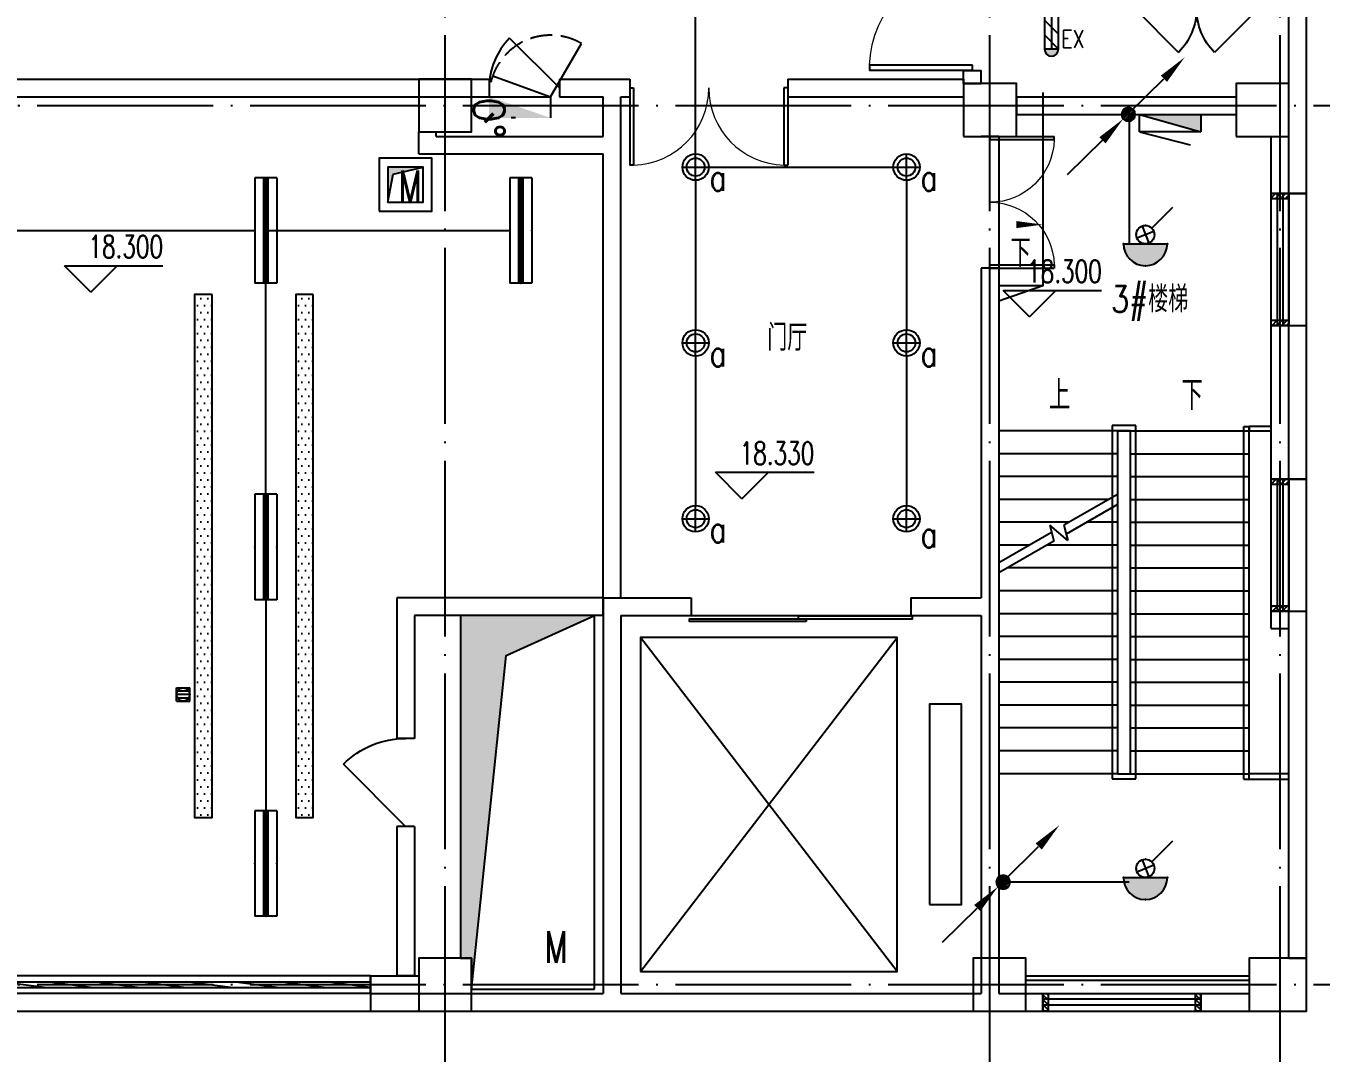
# Model space of a CAD drawing. Extents: x -621157 to 1764546, y -106808 to 741893.
# Drawn here: x 252230 to 266967, y 299222 to 310906 of the extents above; entities that cross this region are included whole.
import ezdxf
from ezdxf.enums import TextEntityAlignment as Align

# ---------------------------------------------------------------- set-up
doc = ezdxf.new("R2010")
doc.units = 0
doc.header["$LTSCALE"] = 1000
doc.header["$MEASUREMENT"] = 0
doc.linetypes.add('XREF-A-101-平面图_t3$0$DASH', pattern=[0.35, 0.25, -0.1])
doc.linetypes.add('XREF-A-101-平面图_t3$0$DOTE', pattern=[2.42, 2, -0.2, 0.02, -0.2])
for name, color, linetype in [('$TD_AUDIT_GENERATED_(12AB0F)', 3, 'Continuous'), ('0-底图', 7, 'Continuous'), ('EL_LUMI', 3, 'Continuous'), ('EQUIP-照明', 3, 'Continuous'), ('I-LIGHT', 3, 'Continuous'), ('SIG_TEXT', 2, 'Continuous'), ('T-EQUP-JT', 7, 'Continuous'), ('WIRE-照明', 4, 'Continuous'), ('XREF-A-101-平面图_t3$0$A-COLUMN', 8, 'Continuous'), ('XREF-A-101-平面图_t3$0$A-DIM_ELEV', 8, 'Continuous'), ('XREF-A-101-平面图_t3$0$A-DOTE', 8, 'Continuous'), ('XREF-A-101-平面图_t3$0$A-GROUND', 8, 'Continuous'), ('XREF-A-101-平面图_t3$0$A-LEAD-AROW', 8, 'Continuous'), ('XREF-A-101-平面图_t3$0$A-PUB_HATCH', 8, 'Continuous'), ('XREF-A-101-平面图_t3$0$A-RAIL', 8, 'Continuous'), ('XREF-A-101-平面图_t3$0$A-ROOM-CH', 8, 'Continuous'), ('XREF-A-101-平面图_t3$0$A-SEE', 8, 'Continuous'), ('XREF-A-101-平面图_t3$0$A-STAIR', 8, 'Continuous'), ('XREF-A-101-平面图_t3$0$A-WALL', 8, 'Continuous'), ('XREF-A-101-平面图_t3$0$A-WALL-FILL', 8, 'Continuous'), ('XREF-A-101-平面图_t3$0$A-WINDOW', 8, 'Continuous'), ('XREF-A-101-平面图_t3$0$DIM_SYMB', 8, 'Continuous'), ('XREF-A-101-平面图_t3$0$EQUIP_消火栓', 8, 'Continuous'), ('XREF-A-101-平面图_t3$0$HANDRAIL', 8, 'Continuous'), ('XREF-A-101-平面图_t3$0$M-HOLE', 8, 'Continuous'), ('XREF-A-101-平面图_t3$0$P-EQUIPMENT', 8, 'Continuous'), ('XREF-A-101-平面图_t3$0$PUB_TEXT', 8, 'Continuous'), ('XREF-A-101-平面图_t3$0$STAIR', 8, 'Continuous'), ('XREF-A-101-平面图_t3$0$水-尺寸', 8, 'Continuous')]:
    doc.layers.add(name, color=color, linetype=linetype)
doc.styles.add('_TEL_DIM', font='SIMPLEX', dxfattribs={"width": 0.8, "height": 3.5, "bigfont": 'HZTXT'})
doc.styles.add('DIM_FONT', font='ROMANS', dxfattribs={"width": 0.8, "bigfont": 'HZDXC'})
doc.styles.get("Standard").update_dxf_attribs({"font": 'romans.shx', "bigfont": 'HZDXC.SHX'})
doc.styles.add('XREF-A-101-平面图_t3$0$-HZDXCROMANS', font='ROMANS.shx', dxfattribs={"bigfont": 'HZDXC.shx'})
doc.styles.add('XREF-A-101-平面图_t3$0$_TCH_DIM', font='SIMPLEX', dxfattribs={"bigfont": 'GBCBIG'})
doc.styles.add('XREF-A-101-平面图_t3$0$A-STANDARD', font='SIMPLEX', dxfattribs={"bigfont": 'GBCBIG'})
doc.styles.add('XREF-A-101-平面图_t3$0$hzdxcROMANS', font='ROMANS', dxfattribs={"width": 0.8, "bigfont": 'HZDXC'})
doc.styles.add('XZC', font='SIMPLEX.SHX', dxfattribs={"width": 0.7, "bigfont": 'hztxt.shx'})
doc.linetypes.add('LED_LINE', pattern='A,12.7,-5.08,["LED",XZC,S=2.54,R=0,X=-2.54,Y=-1.27],-6.35', length=24.13)
doc.dimstyles.get("Standard").update_dxf_attribs({"dimscale": 100, "dimtxt": 3.5, "dimasz": 1, "dimexe": 2.5, "dimexo": 3, "dimgap": 1.5, "dimtad": 1, "dimdec": 0, "dimzin": 0, "dimdsep": 46, "dimtxsty": 'Standard', "dimblk": 'ARCHTICK', "dimcen": 0.09, "dimadec": 0, "dimazin": 0, "dimtfac": 1, "dimtdec": 0, "dimtix": 1, "dimtmove": 2, "dimatfit": 3, "dimfxl": 0, "dimtolj": 1, "dimtzin": 0, "dimarcsym": 0})

# ---------------------------------------------------------------- blocks, each defined once
blk = doc.blocks.new('XREF-A-101-平面图_t3$0$G$C869EB286')
at = {"layer": 'XREF-A-101-平面图_t3$0$A-WINDOW'}
h = blk.add_hatch(dxfattribs=at)
h.set_pattern_fill('ANSI31', color=256, scale=25)
h.set_pattern_definition([(45, (-143.957, -89940), (-28.0633, 28.0633), [])])
h.paths.add_polyline_path([(0, 60), (200, 60), (200, 0), (0, 0)])
blk.add_lwpolyline([(0, 60), (200, 60), (200, 0), (0, 0)], close=True, dxfattribs=at)
blk = doc.blocks.new('XREF-A-101-平面图_t3$0$柱网4F')
at = {"layer": 'XREF-A-101-平面图_t3$0$A-COLUMN'}
for points in [[(56700, -30300), (57300, -30300), (57300, -29700), (56700, -29700)], [(62900, -30350), (63500, -30350), (63500, -29750), (62900, -29750)], [(66000, -30350), (66600, -30350), (66600, -29750), (66000, -29750)], [(56700, -40300), (57300, -40300), (57300, -39700), (56700, -39700)], [(63008, -40300), (63608, -40300), (63608, -39700), (63008, -39700)], [(66150, -40300), (66800, -40300), (66800, -39700), (66150, -39700)]]:
    blk.add_lwpolyline(points, close=True, dxfattribs=at)
blk = doc.blocks.new('XREF-A-101-平面图_t3$0$G$C979D3256')
at = {"layer": 'XREF-A-101-平面图_t3$0$DIM_SYMB'}
for points in [[(-2525, 6430, 0, 0, 0), (-2525, 5560, 80, 0, 0), (-2525, 5260, 0, 0, 0)], [(-1025, 6430, 0, 0, 0), (-1025, 1150, 0, 0, 0), (-2525, 1150, 0, 0, 0), (-2525, 4700, 80, 0, 0), (-2525, 5000, 0, 0, 0)]]:
    blk.add_lwpolyline(points, format="xyseb", dxfattribs=at)
at = {"layer": 'XREF-A-101-平面图_t3$0$HANDRAIL'}
for p, q in [((-410, 2336), (-410, 6349)), ((-410, 6349), (-350, 6349)), ((-350, 2336), (-350, 6349)), ((-410, 2336), (-350, 2336))]:
    blk.add_line(p, q, dxfattribs=at)
blk.add_lwpolyline([(-350, 6300), (-100, 6300), (-100, 6349), (-350, 6349)], close=True, dxfattribs=at)
blk.add_lwpolyline([(-350, 2336), (100, 2336), (100, 2400), (-350, 2400)], dxfattribs=at)
at = {"layer": 'XREF-A-101-平面图_t3$0$STAIR'}
for p, q in [((-1640, 6360), (-1910, 6360)), ((-1910, 6360), (-1910, 2340)), ((-1640, 2340), (-1640, 6360)), ((-3200, 6300), (-3200, 4798)), ((-1850, 6300), (-3200, 6300)), ((-1850, 6300), (-1700, 6300)), ((-1850, 6300), (-1850, 5577)), ((-1700, 6300), (-1850, 6300)), ((-1850, 6300), (-1850, 2400)), ((-1700, 2400), (-1700, 6300)), ((-1700, 6300), (-350, 6300)), ((-1700, 2400), (-1700, 6300)), ((-350, 2400), (-350, 6300)), ((-1850, 6040), (-3200, 6040)), ((-1700, 6040), (-350, 6040)), ((-1850, 5780), (-3200, 5780)), ((-1700, 5780), (-350, 5780)), ((-1950, 5520), (-3200, 5520)), ((-1850, 5577), (-2461, 5225)), ((-1850, 5462), (-2434, 5125)), ((-1850, 5462), (-1850, 2400)), ((-1700, 5520), (-350, 5520)), ((-2400, 5260), (-3200, 5260)), ((-2414, 5053), (-2620, 5225)), ((-2620, 5225), (-2572, 5045)), ((-2461, 5225), (-2414, 5053)), ((-1850, 5260), (-2200, 5260)), ((-1700, 5260), (-350, 5260)), ((-2599, 5145), (-3200, 4798)), ((-2572, 5045), (-3200, 4683)), ((-2850, 5000), (-3200, 5000)), ((-1850, 5000), (-2650, 5000)), ((-1700, 5000), (-350, 5000)), ((-1850, 4740), (-3100, 4740)), ((-1700, 4740), (-350, 4740)), ((-3200, 4683), (-3200, 2400)), ((-1850, 4480), (-3200, 4480)), ((-1700, 4480), (-350, 4480)), ((-1850, 4220), (-3200, 4220)), ((-1700, 4220), (-350, 4220)), ((-1850, 3960), (-3200, 3960)), ((-1700, 3960), (-350, 3960)), ((-1850, 3700), (-3200, 3700)), ((-1700, 3700), (-350, 3700)), ((-1850, 3440), (-3200, 3440)), ((-1700, 3440), (-350, 3440)), ((-1850, 3180), (-3200, 3180)), ((-1700, 3180), (-350, 3180)), ((-1850, 2920), (-3200, 2920)), ((-1700, 2920), (-350, 2920)), ((-1850, 2660), (-3200, 2660)), ((-1700, 2660), (-350, 2660)), ((-1850, 2400), (-3200, 2400)), ((-1850, 2400), (-1700, 2400)), ((-1700, 2400), (-350, 2400)), ((-1910, 2340), (-1640, 2340))]:
    blk.add_line(p, q, dxfattribs=at)
blk.add_lwpolyline([(-350, 6300), (-100, 6300)], dxfattribs=at)
at = {"layer": 'XREF-A-101-平面图_t3$0$PUB_TEXT', "style": 'XREF-A-101-平面图_t3$0$_TCH_DIM'}
for s, p in [('上', (-2629, 6535)), ('下', (-1120, 6535))]:
    blk.add_text(s, height=338, dxfattribs=at).set_placement(p)
blk = doc.blocks.new('XREF-A-101-平面图_t3$0$ROOM')
at = {"layer": 'XREF-A-101-平面图_t3$0$A-ROOM-CH', "style": 'XREF-A-101-平面图_t3$0$-HZDXCROMANS', "width": 0.6}
for tag, p in [('中文房间名称', (0, -1000)), ('英文房间名称', (0, -1500))]:
    blk.add_attdef(tag, text='', height=300, dxfattribs=at).set_placement(p, align=Align.CENTER)
blk = doc.blocks.new('_ArchTick')
at = {"color": 0, "linetype": 'ByBlock', "const_width": 0.4}
blk.add_lwpolyline([(-0.5, -0.5), (0.5, 0.5)], dxfattribs=at)
blk = doc.blocks.new('*D25423')
at = {"layer": 'Defpoints', "color": 0}
blk.add_point((0, 0), dxfattribs=at)
blk.add_point((0, 0), dxfattribs=at)
blk.add_point((0, 0), dxfattribs=at)
blk.add_point((0, 0), dxfattribs=at)
at = {"layer": 'XREF-A-101-平面图_t3$0$水-尺寸', "color": 0, "linetype": 'ByBlock', "lineweight": -2}
blk.add_line((0, 300), (0, 250), dxfattribs=at)
blk.add_line((0, 300), (0, 250), dxfattribs=at)
blk.add_arc((0, 0), 0, 180, 180, dxfattribs=at)
at = {"layer": 'XREF-A-101-平面图_t3$0$水-尺寸', "color": 0, "linetype": 'ByBlock', "lineweight": -2, "xscale": 100, "yscale": 100, "zscale": 100}
for rotation in [90, 90.00000000000001]:
    blk.add_blockref('_ArchTick', (0, 0), dxfattribs=dict(at, rotation=rotation))
at = {"layer": 'XREF-A-101-平面图_t3$0$水-尺寸', "color": 0, "insert": (0, 0), "char_height": 350, "attachment_point": 5}
blk.add_mtext('\\A1;0%%d', dxfattribs=at)
blk = doc.blocks.new('XREF-A-101-平面图_t3$0$$TWTSYS$00000508')
for p, q in [((-0.5, 0.5), (0.324, 1.224)), ((-0.5, 0.5), (-0.5, -0.5)), ((-0.5, -0.5), (0.5, 0.5)), ((0.5, 0.5), (-0.5, 0.5)), ((0.5, -0.5), (0.5, 0.5)), ((-0.5, -0.5), (0.5, -0.5))]:
    blk.add_line(p, q)
blk.add_solid([(0.5, -0.5), (0.5, 0.5), (-0.5, -0.5)])
blk = doc.blocks.new('XREF-A-101-平面图_t3$0$地漏1')
for p, q in [((-75, -75), (-75, 75)), ((75, 75), (-75, 75)), ((-40, 75), (-40, -75)), ((0, 75), (0, -75)), ((40, 75), (40, -75)), ((75, -75), (75, 75)), ((75, -75), (-75, -75))]:
    blk.add_line(p, q)
blk.add_circle((0, 0), 75)
blk = doc.blocks.new('XREF-A-101-平面图_t3$0$G$C763C4DB6')
at = {"layer": 'XREF-A-101-平面图_t3$0$PUB_TEXT', "zscale": 0.5, "rotation": 270}
blk.add_blockref('XREF-A-101-平面图_t3$0$地漏1', (0, 200000), dxfattribs=at)
blk = doc.blocks.new('XREF-A-101-平面图_t3$0$轴网(3)')
at = {"layer": 'XREF-A-101-平面图_t3$0$A-DOTE', "linetype": 'XREF-A-101-平面图_t3$0$DOTE'}
for p, q in [((57000, -3300), (57000, 43300)), ((66500, -3300), (66500, 43300)), ((63200, -3300), (63200, 11562.8)), ((-3300, 10000), (69800, 10000)), ((-3300, 0), (69800, 0))]:
    blk.add_line(p, q, dxfattribs=at)
blk = doc.blocks.new('XREF-A-101-平面图_t3$0$WINDOW2DLIB$SYSLIB$00000001')
at = {"color": 0}
for points in [[(-0.5, 0.5), (-0.5, -0.5)], [(-0.5, 0.5), (0.5, 0.5)], [(0.5, -0.5), (0.5, 0.5)], [(0.5, 0.1667), (-0.5, 0.1667)], [(0.5, -0.1667), (-0.5, -0.1667)], [(-0.5, -0.5), (0.5, -0.5)]]:
    blk.add_lwpolyline(points, dxfattribs=at)
blk = doc.blocks.new('XREF-A-101-平面图_t3$0$DOOR2DLIB$SYSLIB$00000108')
at = {"color": 0}
for p, q in [((-0.5, 0), (-0.5, 0.4875)), ((-0.475, 0.4875), (-0.5, 0.4875)), ((-0.475, 0), (-0.475, 0.4875)), ((0.475, 0), (0.475, 0.4875)), ((0.475, 0.4875), (0.5, 0.4875)), ((0.5, 0), (0.5, 0.4875)), ((-0.5, 0), (-0.475, 0)), ((0.5, 0), (0.475, 0))]:
    blk.add_line(p, q, dxfattribs=at)
at = {"color": 0, "lineweight": 13}
for centre, start, end in [((-0.4875, 0), 0, 88.53072), ((0.4875, 0), 91.46928, 180)]:
    blk.add_arc(centre, 0.4875, start, end, dxfattribs=at)
blk = doc.blocks.new('*U25237')
at = {"color": 0}
blk.add_line((-1250, 100), (1250, 100), dxfattribs=at)
for points in [[(59, 170), (-1270, 170), (-1270, 140), (59, 140)], [(1270, 110), (-32, 110), (-32, 140), (1270, 140)]]:
    blk.add_lwpolyline(points, close=True, dxfattribs=at)
blk = doc.blocks.new('*U25236')
at = {"color": 0, "xscale": 0.0004, "yscale": 0.0004, "zscale": 0.0004}
blk.add_blockref('*U25237', (0, 0), dxfattribs=at)
blk = doc.blocks.new('XREF-A-101-平面图_t3$0$WINDOW2DLIB$SYSLIB$00000012')
at = {"color": 0}
for points in [[(-0.5, 0.5), (-0.5, -0.5)], [(0.5, 0.5), (-0.5, 0.5)], [(0.5, -0.5), (0.5, 0.5)], [(-0.5, 0.1667), (0.5, 0.1667)], [(-0.3839, -0.1667), (-0.448, 0.1667)], [(-0.3159, -0.1667), (-0.38, 0.1667)], [(-0.2479, -0.1667), (-0.312, 0.1667)], [(-0.1799, -0.1667), (-0.244, 0.1667)], [(-0.1119, -0.1667), (-0.176, 0.1667)], [(-0.0439, -0.1667), (-0.108, 0.1667)], [(0.0241, -0.1667), (-0.04, 0.1667)], [(0.0921, -0.1667), (0.028, 0.1667)], [(0.16, -0.1667), (0.0959, 0.1667)], [(0.228, -0.1667), (0.1639, 0.1667)], [(0.296, -0.1667), (0.2319, 0.1667)], [(0.364, -0.1667), (0.2999, 0.1667)], [(0.432, -0.1667), (0.3679, 0.1667)], [(0.5, -0.1667), (0.4359, 0.1667)], [(-0.4519, -0.1667), (-0.5, 0.0836)], [(-0.5, -0.1667), (0.5, -0.1667)], [(0.5, -0.5), (-0.5, -0.5)]]:
    blk.add_lwpolyline(points, dxfattribs=at)
blk = doc.blocks.new('XREF-A-101-平面图_t3$0$DOOR2DLIB$SYSLIB$00000107')
at = {"color": 0}
for p, q in [((0.45, 0.975), (0.5, 0.975)), ((0.45, 0), (0.45, 0.975)), ((0.5, 0), (0.5, 0.975)), ((0.5, 0), (0.45, 0))]:
    blk.add_line(p, q, dxfattribs=at)
at = {"color": 0, "lineweight": 13}
blk.add_arc((0.475, 0), 0.975, 91.4693, 180, dxfattribs=at)
blk = doc.blocks.new('XREF-A-101-平面图_t3$0$DOOR2DLIB$SYSLIB$00000101')
at = {"color": 0}
blk.add_line((0.5, 0), (-0.207, 0.707), dxfattribs=at)
blk.add_arc((0.5, 0), 1, 135, 180, dxfattribs=at)
blk = doc.blocks.new('XREF-A-101-平面图_t3$0$DOOR2DLIB$SYSLIB$00000103')
at = {"color": 0}
for p, q in [((-0.5, 0), (-0.146, 0.354)), ((0.5, 0), (0.146, 0.354))]:
    blk.add_line(p, q, dxfattribs=at)
for centre, start, end in [((-0.5, 0), 0, 45), ((0.5, 0), 135, 180)]:
    blk.add_arc(centre, 0.5, start, end, dxfattribs=at)
blk = doc.blocks.new('筒灯')
at = {"color": 8}
for p, q in [((0, 150), (0, -150)), ((150, 0), (-150, 0))]:
    blk.add_line(p, q, dxfattribs=at)
blk.add_circle((0, 0), 150)
blk.add_circle((0, 0), 102, dxfattribs=at)
blk = doc.blocks.new('$equip$00001168')
blk.add_line((-0.5, 0), (0.5, 0))
blk.add_arc((0, 0), 0.5, 180, 0)
for p in [(-0.5, 0), (0, 0), (0.5, 0), (0, -0.5)]:
    blk.add_point(p)
for points in [[(0.433, -0.25), (-0.433, -0.25), (0.5, 0), (-0.5, 0)], [(0.25, -0.433), (-0.25, -0.433), (0.433, -0.25), (-0.433, -0.25)], [(0, -0.5), (0, -0.5), (0.25, -0.433), (-0.25, -0.433)]]:
    blk.add_solid(points)
at = {"flags": 9}
blk.add_attdef('A', (0, 0), '', height=0.00002, dxfattribs=at)
blk = doc.blocks.new('$equip$00001216')
for p, q in [((0.147, 0.356), (0.625, 0.833)), ((-0.076, 0.402), (0.076, 0.014)), ((-0.194, 0.132), (0.194, 0.285))]:
    blk.add_line(p, q)
blk.add_circle((0, 0.208), 0.208)
for p in [(0, 0.417), (-0.208, 0.208), (0, 0), (0.208, 0.208)]:
    blk.add_point(p)
at = {"flags": 9}
blk.add_attdef('A', (0, 0), '', height=0.00002, dxfattribs=at)
blk = doc.blocks.new('*X14702')
at = {"color": 0, "linetype": 'Continuous'}
for p, q in [((192.59, 446.72), (193.93, 448.06)), ((192.65, 447.21), (193.44, 448)), ((192.67, 446.38), (194.27, 447.98)), ((192.81, 446.1), (194.55, 447.84)), ((193.01, 445.87), (194.78, 447.64)), ((193.27, 445.7), (194.95, 447.39)), ((193.58, 445.59), (195.06, 447.07)), ((193.98, 445.57), (195.08, 446.67))]:
    blk.add_line(p, q, dxfattribs=at)
blk = doc.blocks.new('HC001445')
at = {"color": 4, "linetype": 'Continuous'}
for p, q in [((0.13, 0.06), (3.24, 3.23)), ((-5.47, -5.53), (-2.36, -2.36))]:
    blk.add_line(p, q, dxfattribs=at)
for points in [[(3.24, 3.23, 0.8, 0, 0), (5.19, 5.12, 0, 0, 0)], [(-2.36, -2.36, 0.8, 0, 0), (-0.41, -0.47, 0, 0, 0)]]:
    blk.add_lwpolyline(points, format="xyseb", dxfattribs=at)
blk.add_circle((0, 0), 0.625, dxfattribs=at)
at = {"color": 4, "linetype": 'Continuous', "xscale": 0.5, "yscale": 0.5, "zscale": 0.5}
blk.add_blockref('*X14702', (-96.92, -223.41), dxfattribs=at)
blk = doc.blocks.new('$equip_U$00000103(3T96GD2-PC)')
for p, q in [((-1.2, 0.25), (1.2, 0.25)), ((-1.2, 0.25), (-1.2, -0.25)), ((1.2, 0.25), (1.2, -0.25)), ((-1.2, -0.25), (1.2, -0.25))]:
    blk.add_line(p, q)
at = {"const_width": 0.14}
blk.add_lwpolyline([(-1.2, 0), (1.2, 0)], dxfattribs=at)
for p in [(-1.2, 0), (0, 0.25), (1.2, 0), (0, -0.25)]:
    blk.add_point(p)
at = {"color": 7, "style": '_TEL_DIM', "flags": 1}
for tag in ['A', 'REMARK']:
    blk.add_attdef(tag, text='', height=0.00002, dxfattribs=at).set_placement((0, 0), align=Align.MIDDLE_CENTER)
blk = doc.blocks.new('$equip_U$00000113(3T96GD2-PC)')
blk.add_blockref('$equip_U$00000103(3T96GD2-PC)', (0, 0))
at = {"color": 7, "style": '_TEL_DIM', "flags": 1}
for tag in ['A', 'REMARK']:
    blk.add_attdef(tag, text='', height=0.00002, dxfattribs=at).set_placement((0, 0), align=Align.MIDDLE_CENTER)
blk = doc.blocks.new('$equip_U$00000128(7WHLKQ2-PC)')
blk.add_blockref('$equip_U$00000113(3T96GD2-PC)', (0, 0))
at = {"color": 7, "style": '_TEL_DIM', "flags": 1}
blk.add_attdef('A', text='', height=0.00002, dxfattribs=at).set_placement((0, 0), align=Align.MIDDLE_CENTER)
blk = doc.blocks.new('冷库专用灯')
h = blk.add_hatch(color=251)
h.paths.add_polyline_path([(-635, 80, 1), (-635, -80)])
h.paths.add_polyline_path([(635, 80), (635, -80, 1)])
for p, q in [((635, 80), (-635, 80)), ((-635, -80), (-635, 80)), ((635, 0), (-635, 0)), ((635, -80), (635, 80)), ((-635, -80), (635, -80))]:
    blk.add_line(p, q)
at = {"color": 7}
for p, q in [((-635, -80), (-470, 80)), ((-465, -80), (-305, 80)), ((-265, -80), (-105, 80)), ((-65, -80), (95, 80)), ((135, -80), (295, 80)), ((305, -80), (465, 80)), ((480, -80), (635, 80))]:
    blk.add_line(p, q, dxfattribs=at)
for centre, start, end in [((-635, 0), 90, 270), ((635, 0), 270, 90)]:
    blk.add_arc(centre, 80, start, end)
at = {"layer": 'EL_LUMI', "color": 251}
for centre, start, end in [((-635, 0), 358.2898, 0), ((635, 0), 180, 181.9869)]:
    blk.add_arc(centre, 80, start, end, dxfattribs=at)
blk = doc.blocks.new('XREF-A-101-平面图_t3$0$单出口消火栓新')
for p, q in [((-240, 700), (-846.2, 1050)), ((-479.4, 42.2), (-240, 700)), ((-240, 0), (-240, 700)), ((-240, 700), (0, 700))]:
    blk.add_line(p, q)
at = {"color": 0, "linetype": 'XREF-A-101-平面图_t3$0$DASH'}
blk.add_arc((-240, 700), 700, 150, 270, dxfattribs=at)
blk.add_solid([(-240, 0), (0, 0), (0, 700)])
at = {"layer": 'XREF-A-101-平面图_t3$0$水-尺寸', "linetype": 'ByBlock'}
dim = blk.add_angular_dim_3p(base=(0, 0), center=(0, 0), p1=(0, 0), p2=(0, 0), dimstyle='Standard', dxfattribs=at)
dim.commit()
dim.dimension.update_dxf_attribs({"geometry": '*D25423', "text_midpoint": (0, 0)})
blk = doc.blocks.new('XREF-A-101-平面图_t3$0$G$C156FCA62')
at = {"layer": 'XREF-A-101-平面图_t3$0$EQUIP_消火栓', "xscale": -700, "yscale": 200, "zscale": 700, "rotation": 180}
blk.add_blockref('XREF-A-101-平面图_t3$0$$TWTSYS$00000508', (65250, 309800), dxfattribs=at)
at = {"layer": 'XREF-A-101-平面图_t3$0$P-EQUIPMENT', "rotation": 270}
blk.add_blockref('XREF-A-101-平面图_t3$0$单出口消火栓新', (57500, 309860), dxfattribs=at)
blk = doc.blocks.new('XREF-A-101-平面图_t3$0$G$C646F86AA')
at = {"layer": 'XREF-A-101-平面图_t3$0$EQUIP_消火栓', "xscale": -700, "yscale": 200, "zscale": 700, "rotation": 180}
blk.add_blockref('XREF-A-101-平面图_t3$0$$TWTSYS$00000508', (65250, 309800), dxfattribs=at)
at = {"layer": 'XREF-A-101-平面图_t3$0$P-EQUIPMENT', "rotation": 270}
blk.add_blockref('XREF-A-101-平面图_t3$0$单出口消火栓新', (57500, 309860), dxfattribs=at)
blk = doc.blocks.new('XREF-A-101-平面图_t3')
at = {"layer": 'XREF-A-101-平面图_t3$0$A-PUB_HATCH'}
h = blk.add_hatch(color=256, dxfattribs=at)
h.dxf.hatch_style = 1
h.paths.add_polyline_path([(256750, 309300), (256350, 309300), (256350, 308900), (256409, 309219)])
h = blk.add_hatch(dxfattribs=at)
h.set_pattern_fill('DOTS', color=256, scale=50)
h.set_pattern_definition([(0, (14945, 300900), (39.6875, 79.375), [0, -79.375])])
h.paths.add_polyline_path([(254350, 307850), (254150, 307850), (254150, 301900), (254350, 301900)])
h = blk.add_hatch(dxfattribs=at)
h.set_pattern_fill('DOTS', color=256, scale=50)
h.set_pattern_definition([(0, (16095, 300900), (39.6875, 79.375), [0, -79.375])])
h.paths.add_polyline_path([(255500, 307850), (255300, 307850), (255300, 301900), (255500, 301900)])
h = blk.add_hatch(color=256, dxfattribs=at)
h.dxf.hatch_style = 1
h.paths.add_polyline_path([(258700, 304200), (257175, 304200), (257175, 300300), (257300, 300300), (257300, 299950), (257695, 303743)])
at = {"layer": 'XREF-A-101-平面图_t3$0$A-DIM_ELEV'}
for p, q in [((252968, 307878), (252668, 308178)), ((252668, 308178), (253789, 308178)), ((252968, 307878), (253268, 308178)), ((263650, 307597), (263350, 307897)), ((263350, 307897), (264470, 307897)), ((263650, 307597), (263950, 307897)), ((260378, 305528), (260078, 305828)), ((260078, 305828), (261199, 305828)), ((260378, 305528), (260678, 305828))]:
    blk.add_line(p, q, dxfattribs=at)
at = {"layer": 'XREF-A-101-平面图_t3$0$A-GROUND'}
for points in [[(263800, 310150), (263800, 307950), (263300, 307950)], [(263800, 307950), (263300, 307776)]]:
    blk.add_lwpolyline(points, dxfattribs=at)
at = {"layer": 'XREF-A-101-平面图_t3$0$A-LEAD-AROW'}
blk.add_lwpolyline([(263300, 308646, 0, 0, 0), (263800, 308646, 0, 80, 0), (263500, 308646, 0, 0, 0)], format="xyseb", dxfattribs=at)
at = {"layer": 'XREF-A-101-平面图_t3$0$A-RAIL'}
for points in [[(263608, 300100), (266150, 300100)], [(263608, 300050), (266150, 300050)]]:
    blk.add_lwpolyline(points, dxfattribs=at)
at = {"layer": 'XREF-A-101-平面图_t3$0$A-SEE'}
for points in [[(266800, 307500), (266800, 309000), (266600, 309000), (266600, 307500)], [(266800, 304250), (266800, 305750), (266600, 305750), (266600, 304250)]]:
    blk.add_lwpolyline(points, close=True, dxfattribs=at)
blk.add_lwpolyline([(248350, 299700), (256150, 299700)], dxfattribs=at)
at = {"layer": 'XREF-A-101-平面图_t3$0$A-STAIR'}
for p, q in [((259225, 300150), (262145, 303950)), ((262145, 300150), (259225, 303950))]:
    blk.add_line(p, q, dxfattribs=at)
for points in [[(259225, 300150), (262145, 300150), (262145, 303950), (259225, 303950)], [(262510, 300910), (262875, 300910), (262875, 303190), (262510, 303190)]]:
    blk.add_lwpolyline(points, close=True, dxfattribs=at)
at = {"layer": 'XREF-A-101-平面图_t3$0$A-WALL'}
for p, q in [((262900, 310250), (262900, 310400)), ((263100, 310250), (263100, 310400)), ((249700, 310300), (257500, 310300)), ((258300, 310300), (258900, 310300)), ((258900, 310300), (259100, 310300)), ((260900, 310300), (262900, 310300)), ((262900, 310300), (262900, 310100)), ((262900, 310250), (263100, 310250)), ((249700, 310100), (257500, 310100)), ((258300, 310100), (258800, 310100)), ((258800, 309650), (258800, 310100)), ((259000, 310100), (259100, 310100)), ((259000, 309550), (259000, 310100)), ((260900, 310100), (262900, 310100)), ((263500, 310100), (266000, 310100)), ((263500, 310100), (263500, 309900)), ((266000, 310100), (266000, 309900)), ((263500, 309900), (266000, 309900)), ((256700, 309450), (256700, 309700)), ((256700, 309700), (256900, 309700)), ((256900, 309650), (256900, 309700)), ((256900, 309650), (258800, 309650)), ((259000, 304400), (259000, 309550)), ((256700, 309450), (258800, 309450)), ((258800, 304400), (258800, 309450)), ((258800, 304400), (256450, 304400)), ((256450, 304400), (256450, 302800)), ((258800, 304200), (258800, 304400)), ((258800, 304400), (259000, 304400)), ((258800, 304200), (256650, 304200)), ((256650, 304200), (256650, 302800)), ((256450, 301800), (256450, 300100)), ((256650, 301800), (256650, 300100)), ((256650, 300100), (256450, 300100))]:
    blk.add_line(p, q, dxfattribs=at)
for points in [[(262900, 310400), (263100, 310400)], [(257500, 310300), (257500, 310100)], [(258300, 310300), (258300, 310100)], [(259100, 310300), (259100, 310100)], [(260900, 310300), (260900, 310100)], [(256650, 302800), (256450, 302800)], [(256650, 301800), (256450, 301800)]]:
    blk.add_lwpolyline(points, dxfattribs=at)
at = {"layer": 'XREF-A-101-平面图_t3$0$A-WALL-FILL', "color": 171}
for p, q in [((266600, 309000), (266600, 312550)), ((266800, 309000), (266800, 312550)), ((263300, 309650), (263100, 309650)), ((266400, 309000), (266400, 309650)), ((266400, 309650), (266600, 309650)), ((266600, 309000), (266600, 309650)), ((263100, 308150), (263100, 304400)), ((263300, 308150), (263300, 304300)), ((266400, 305750), (266400, 307500)), ((266600, 305750), (266600, 307500)), ((266600, 305750), (266600, 307500)), ((266800, 305750), (266800, 307500)), ((258800, 304400), (258800, 299900)), ((258800, 304400), (259800, 304400)), ((262300, 304400), (263100, 304400)), ((259000, 304200), (259000, 299900)), ((259000, 304200), (259800, 304200)), ((262300, 304200), (263100, 304200)), ((263100, 304200), (263100, 299900)), ((263300, 304300), (263300, 299900)), ((266400, 304050), (266400, 304250)), ((266600, 304050), (266600, 304250)), ((266600, 300300), (266600, 304250)), ((266800, 300300), (266800, 304250)), ((266400, 304050), (266600, 304050)), ((266600, 300300), (266800, 300300)), ((256150, 300100), (256700, 300100)), ((256700, 300100), (256700, 299900)), ((256150, 299900), (256700, 299900)), ((256150, 299900), (258800, 299900)), ((256150, 299900), (256150, 299700)), ((259000, 299900), (263100, 299900)), ((263300, 299900), (263800, 299900)), ((265600, 299900), (266150, 299900)), ((266150, 299900), (266150, 299700)), ((256150, 299700), (258900, 299700)), ((258900, 299700), (263200, 299700)), ((263200, 299700), (263800, 299700)), ((265600, 299700), (266150, 299700))]:
    blk.add_line(p, q, dxfattribs=at)
for points in [[(263300, 309650), (263100, 309650)], [(266400, 309000), (266600, 309000)], [(266600, 309000), (266800, 309000)], [(263300, 308150), (263100, 308150)], [(266400, 307500), (266600, 307500)], [(266600, 307500), (266800, 307500)], [(266400, 305750), (266600, 305750)], [(266600, 305750), (266800, 305750)], [(259800, 304400), (259800, 304200)], [(262300, 304400), (262300, 304200)], [(266400, 304250), (266600, 304250)], [(266600, 304250), (266800, 304250)], [(256150, 300100), (256150, 299900)], [(263800, 299900), (263800, 299700)], [(265600, 299900), (265600, 299700)]]:
    blk.add_lwpolyline(points, dxfattribs=at)
at = {"layer": 'XREF-A-101-平面图_t3$0$A-WINDOW'}
for p, q in [((263300, 309650), (263300, 308150)), ((266600, 309000), (266800, 309000)), ((266600, 307500), (266800, 307500)), ((266600, 305750), (266800, 305750)), ((266600, 304250), (266800, 304250))]:
    blk.add_line(p, q, dxfattribs=at)
at = {"layer": 'XREF-A-101-平面图_t3$0$M-HOLE'}
for points in [[(256250, 308800), (256850, 308800), (256850, 309400), (256250, 309400)], [(256350, 308900), (256750, 308900), (256750, 309300), (256350, 309300)], [(254350, 307850), (254150, 307850), (254150, 301900), (254350, 301900)], [(255500, 307850), (255300, 307850), (255300, 301900), (255500, 301900)]]:
    blk.add_lwpolyline(points, close=True, dxfattribs=at)
for points in [[(256750, 309300), (256350, 309300), (256350, 308900), (256409, 309219), (256750, 309300)], [(258700, 299950), (258700, 304200), (257175, 304200), (257175, 300300), (257300, 300300), (257300, 300000), (257300, 299950), (258700, 299950)], [(258700, 304200), (257175, 304200), (257175, 300300), (257300, 300300), (257300, 299950), (257695, 303743), (258700, 304200)]]:
    blk.add_lwpolyline(points, dxfattribs=at)
for name, p in [('XREF-A-101-平面图_t3$0$G$C156FCA62', (200000, 0)), ('XREF-A-101-平面图_t3$0$G$C646F86AA', (200000, 0)), ('XREF-A-101-平面图_t3$0$G$C646F86AA', (200000, 0)), ('XREF-A-101-平面图_t3$0$G$C763C4DB6', (254020, 103300)), ('XREF-A-101-平面图_t3$0$G$C979D3256', (266500, 300000))]:
    blk.add_blockref(name, p)
at = {"layer": 'XREF-A-101-平面图_t3$0$A-COLUMN'}
blk.add_blockref('XREF-A-101-平面图_t3$0$柱网4F', (200000, 340000), dxfattribs=at)
at = {"layer": 'XREF-A-101-平面图_t3$0$A-DOTE'}
blk.add_blockref('XREF-A-101-平面图_t3$0$轴网(3)', (200000, 300000), dxfattribs=at)
at = {"layer": 'XREF-A-101-平面图_t3$0$A-ROOM-CH'}
ref = blk.add_blockref('XREF-A-101-平面图_t3$0$ROOM', (265017, 308648), dxfattribs=at)
ref.add_attrib('中文房间名称', '3#楼梯', dxfattribs={"height": 300, "style": 'XREF-A-101-平面图_t3$0$-HZDXCROMANS', "width": 0.8}).set_placement((265017, 307648), align=Align.CENTER)
ref = blk.add_blockref('XREF-A-101-平面图_t3$0$ROOM', (260893, 308211), dxfattribs=at)
ref.add_attrib('中文房间名称', '门厅', dxfattribs={"height": 300, "style": 'XREF-A-101-平面图_t3$0$-HZDXCROMANS', "width": 0.8}).set_placement((260893, 307211), align=Align.CENTER)
at = {"layer": 'XREF-A-101-平面图_t3$0$A-WINDOW'}
for name, p, xscale, yscale, zscale, rotation in [('XREF-A-101-平面图_t3$0$DOOR2DLIB$SYSLIB$00000107', (263000, 311000), -1200, 1200, -1200, 90), ('XREF-A-101-平面图_t3$0$DOOR2DLIB$SYSLIB$00000103', (265550, 311100), -1400, 1400, -1400, 180), ('XREF-A-101-平面图_t3$0$DOOR2DLIB$SYSLIB$00000108', (263200, 308900), -1500, 1500, -1500, 270.0000000000008), ('XREF-A-101-平面图_t3$0$WINDOW2DLIB$SYSLIB$00000001', (266500, 308250), 1500.000000000073, 200, 1500.000000000073, 90), ('XREF-A-101-平面图_t3$0$WINDOW2DLIB$SYSLIB$00000001', (266500, 305000), 1500.000000000073, 200, 1500.000000000073, 90), ('XREF-A-101-平面图_t3$0$DOOR2DLIB$SYSLIB$00000101', (256550, 302300), 1000, -1000, 1000, 270.0000000000008)]:
    blk.add_blockref(name, p, dxfattribs=dict(at, xscale=xscale, yscale=yscale, zscale=zscale, rotation=rotation))
for name, p, xscale, yscale, zscale in [('XREF-A-101-平面图_t3$0$DOOR2DLIB$SYSLIB$00000101', (257900, 310200), 800, 800, 800), ('XREF-A-101-平面图_t3$0$DOOR2DLIB$SYSLIB$00000108', (260000, 310200), -1800, -1800, -1800), ('*U25236', (261050, 304300), 2500, -2500, 2500), ('XREF-A-101-平面图_t3$0$WINDOW2DLIB$SYSLIB$00000012', (252250, 300000), 7800, 200, 7800), ('XREF-A-101-平面图_t3$0$WINDOW2DLIB$SYSLIB$00000001', (264700, 299800), 1800.000000568572, 200, 1800.000000568572)]:
    blk.add_blockref(name, p, dxfattribs=dict(at, xscale=xscale, yscale=yscale, zscale=zscale))
for p in [(266400, 308940), (266400, 307500), (266400, 305690), (266400, 304250)]:
    blk.add_blockref('XREF-A-101-平面图_t3$0$G$C869EB286', p, dxfattribs=at)
at = {"layer": 'XREF-A-101-平面图_t3$0$A-WINDOW', "rotation": 270}
for p in [(263800, 299900), (265540, 299900)]:
    blk.add_blockref('XREF-A-101-平面图_t3$0$G$C869EB286', p, dxfattribs=at)
at = {"layer": 'XREF-A-101-平面图_t3$0$A-DIM_ELEV', "color": 7, "style": 'XREF-A-101-平面图_t3$0$A-STANDARD', "width": 0.705882}
for s, p in [('18.300', (252942, 308268)), ('18.300', (263623, 307987)), ('18.330', (260352, 305918))]:
    blk.add_text(s, height=255, dxfattribs=at).set_placement(p)
at = {"layer": 'XREF-A-101-平面图_t3$0$A-LEAD-AROW', "color": 7, "style": 'XREF-A-101-平面图_t3$0$A-STANDARD'}
blk.add_text('下', height=320, dxfattribs=at).set_placement((263434, 308162))
at = {"layer": 'XREF-A-101-平面图_t3$0$M-HOLE', "style": 'XREF-A-101-平面图_t3$0$hzdxcROMANS', "width": 0.7}
for p in [(256472, 308900), (258134, 300250)]:
    blk.add_text('M', height=360, dxfattribs=at).set_placement(p)

msp = doc.modelspace()

# ---------------------------------------------------------------- block references
at = {"layer": '0-底图'}
msp.add_blockref('XREF-A-101-平面图_t3', (0, 0), dxfattribs=at)

# ---------------------------------------------------------------- next in the draw order: linework, layer by layer
at = {"layer": 'WIRE-照明'}
for points in [[(259850, 309450), (259850, 311368), (259213, 311504)], [(264782, 309917), (264782, 308428)], [(260000, 309300), (262100, 309300)], [(259850, 309150), (259850, 307450)], [(262250, 309150), (262250, 307450)], [(250885, 308578), (254835, 308578)], [(254960, 308578), (257737, 308578)], [(254960, 305578), (254960, 307978)], [(259850, 307150), (259850, 305450)], [(262250, 307150), (262250, 305450)], [(254960, 304378), (254960, 301978)], [(263346, 301170), (264782, 301170)]]:
    msp.add_lwpolyline(points, dxfattribs=at)

# ---------------------------------------------------------------- next in the draw order: block references
at = {"layer": '$TD_AUDIT_GENERATED_(12AB0F)', "color": 251, "rotation": 89.99999999999997}
msp.add_blockref('冷库专用灯', (263900, 311276), dxfattribs=at)
at = {"layer": 'EQUIP-照明', "xscale": 500.0000000023283, "yscale": 500.0000000022701, "zscale": 500.0000000022737, "rotation": 270}
for p in [(254960, 308578), (257862, 308578), (254960, 304978), (254960, 301378)]:
    msp.add_blockref('$equip_U$00000128(7WHLKQ2-PC)', p, dxfattribs=at)
at = {"layer": 'EQUIP-照明', "zscale": 500}
for name, p, xscale, yscale in [('$equip$00001216', (264968, 308428), 499.9999999708962, 499.9999998835847), ('$equip$00001168', (264968, 308428), 500, 500), ('$equip$00001216', (264968, 301219), 499.9999999708962, 499.9999998835847), ('$equip$00001168', (264968, 301219), 500, 500)]:
    msp.add_blockref(name, p, dxfattribs=dict(at, xscale=xscale, yscale=yscale))
at = {"layer": 'I-LIGHT', "linetype": 'LED_LINE', "ltscale": 0.5, "rotation": 180}
for p in [(259850, 309300), (262250, 309300), (259850, 307300), (262250, 307300), (259850, 305300), (262250, 305300)]:
    msp.add_blockref('筒灯', p, dxfattribs=at)
at = {"layer": 'T-EQUP-JT', "color": 7, "linetype": 'Continuous', "ltscale": 5, "xscale": -125, "yscale": 125, "zscale": 125, "rotation": 270}
for p in [(264775, 309900), (263350, 301166)]:
    msp.add_blockref('HC001445', p, dxfattribs=at)

# ---------------------------------------------------------------- next in the draw order: texts
at = {"layer": 'SIG_TEXT', "style": 'DIM_FONT', "width": 0.8}
for s, height, p in [('EX', 200, (264009, 310658)), ('a', 300, (260007, 309031, -672)), ('a', 300, (262407, 309031, -672)), ('a', 300, (260007, 307031, -672)), ('a', 300, (262407, 307031, -672)), ('a', 300, (260007, 305031, -672)), ('a', 300, (262407, 304972, -672))]:
    msp.add_text(s, height=height, dxfattribs=at).set_placement(p)

doc.saveas('drawing.dxf')
